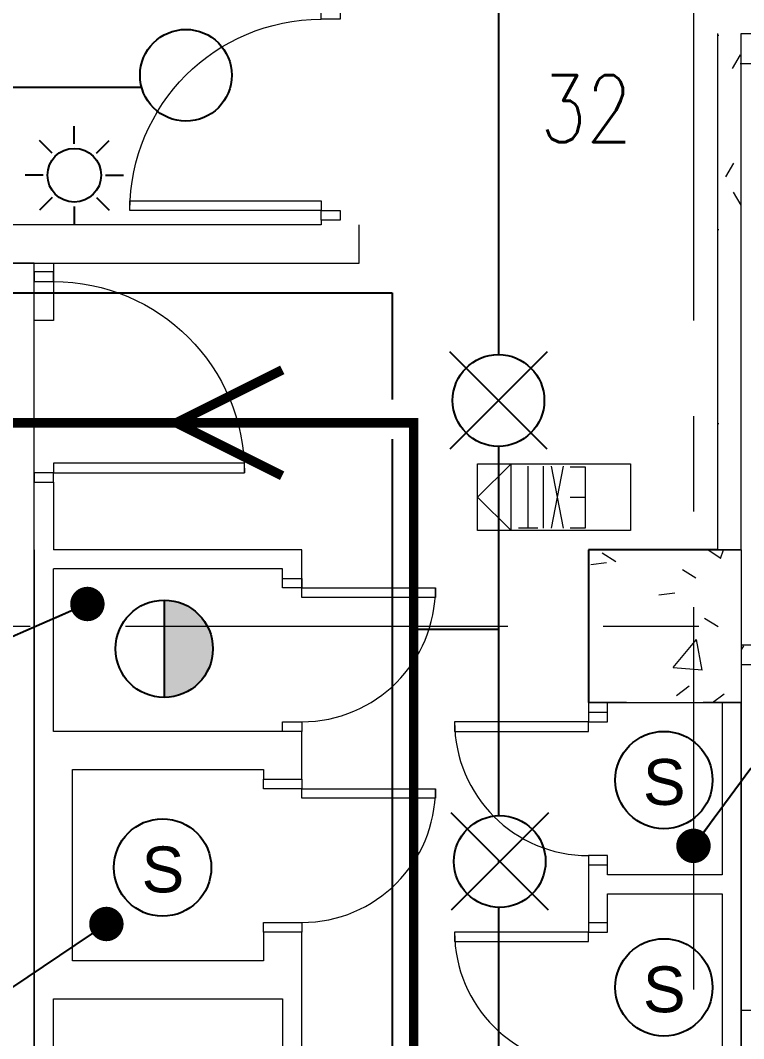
# Model space of a CAD drawing. Header units: millimetres. Extents: x -282761 to 137668, y -273845 to 94451.
# Drawn here: x 93083 to 96868, y -19782 to -14455 of the extents above; entities that cross this region are included whole.
import ezdxf

# ---------------------------------------------------------------- set-up
doc = ezdxf.new("R2010")
doc.units = ezdxf.units.MM
doc.linetypes.add('BLK_2 - 1ST__2ND_STOREY_PLAN-archi clean_11 SEPT 2024$0$IDA - Grid Line', pattern=[3500, 2000, -500, 500, -500])
for name, color, linetype, lineweight in [('BLK_2 - 1ST__2ND_STOREY_PLAN-archi clean_11 SEPT 2024$0$0-1', 8, 'Continuous', 5), ('BLK_2 - 1ST__2ND_STOREY_PLAN-archi clean_11 SEPT 2024$0$1599_DB_A_BLK2_HQ_R21- LINKVIEW_BLK2_1ST STOREY Toilet JOH$0$A-_DOOR----_E-1', 8, 'Continuous', 9), ('BLK_2 - 1ST__2ND_STOREY_PLAN-archi clean_11 SEPT 2024$0$1599_DB_A_BLK2_HQ_R21- LINKVIEW_BLK2_1ST STOREY Toilet JOH$0$S-_COLN----_E', 8, 'Continuous', 9), ('BLK_2 - 1ST__2ND_STOREY_PLAN-archi clean_11 SEPT 2024$0$1599_DB_A_BLK2_HQ_R21-2ND STOREY 20230517--$0$A-_DETA----_ED-1', 8, 'Continuous', 9), ('BLK_2 - 1ST__2ND_STOREY_PLAN-archi clean_11 SEPT 2024$0$1599_DB_A_BLK2_HQ_R21-2ND STOREY 20230517--$0$A-_DOOR----_E', 8, 'Continuous', 9), ('BLK_2 - 1ST__2ND_STOREY_PLAN-archi clean_11 SEPT 2024$0$1599_DB_A_BLK2_HQ_R21-2ND STOREY 20230517--$0$E-_LIGT----_E', 8, 'Continuous', 9), ('BLK_2 - 1ST__2ND_STOREY_PLAN-archi clean_11 SEPT 2024$0$1599_DB_A_BLK2_HQ_R21-2ND STOREY 20230517--$0$S-_COLN----_E', 8, 'Continuous', 9), ('BLK_2 - 1ST__2ND_STOREY_PLAN-archi clean_11 SEPT 2024$0$_CATCHMENT_DRAIN', 8, 'Continuous', 0), ('BLK_2 - 1ST__2ND_STOREY_PLAN-archi clean_11 SEPT 2024$0$A-_DETA----_ED-2', 8, 'Continuous', 9), ('BLK_2 - 1ST__2ND_STOREY_PLAN-archi clean_11 SEPT 2024$0$A-_FLOR----_E', 8, 'Continuous', 9), ('BLK_2 - 1ST__2ND_STOREY_PLAN-archi clean_11 SEPT 2024$0$A-_FURT----_E', 8, 'Continuous', 9), ('BLK_2 - 1ST__2ND_STOREY_PLAN-archi clean_11 SEPT 2024$0$E-_LIGT----_E', 8, 'Continuous', 9), ('BLK_2 - 1ST__2ND_STOREY_PLAN-archi clean_11 SEPT 2024$0$M-_WATR----_E', 8, 'Continuous', 9), ('BLK_2 - 1ST__2ND_STOREY_PLAN-archi clean_11 SEPT 2024$0$S-_ANOTGRID_E-1', 8, 'BLK_2 - 1ST__2ND_STOREY_PLAN-archi clean_11 SEPT 2024$0$IDA - Grid Line', 9), ('BLK_2 - 1ST__2ND_STOREY_PLAN-archi clean_11 SEPT 2024$0$S-_COLN----_E-1', 8, 'Continuous', 25), ('BLK_2 - 1ST__2ND_STOREY_PLAN-archi clean_11 SEPT 2024$0$S-_COLN----_E-2', 8, 'Continuous', 9)]:
    doc.layers.add(name, color=color, linetype=linetype, lineweight=lineweight)
for name, color, linetype in [('M-_FIREHEAT_E-', 1, 'Continuous'), ('M-_FIRESMOKE_E-', 1, 'Continuous'), ('M-_FIRESPRK_T-', 7, 'Continuous'), ('M-_SPRKPIEX_E-', 1, 'Continuous'), ('M-FIRE----_E-', 12, 'Continuous'), ('M_HR PIPE', 3, 'Continuous'), ('ROOMNAME', 7, 'Continuous')]:
    doc.layers.add(name, color=color, linetype=linetype)
doc.styles.add('Simplex', font='SIMPLEX.shx', dxfattribs={"width": 0.8, "height": 2.5})
doc.styles.get("Standard").update_dxf_attribs({"font": 'arial.ttf'})
doc.dimstyles.new('ROOM', dxfattribs={"dimscale": 1000, "dimtxt": 0.18, "dimasz": 0.18, "dimexe": 0.18, "dimexo": 0.0625, "dimgap": 0.09, "dimtad": 0, "dimtih": 1, "dimtoh": 1, "dimdec": 0, "dimzin": 0, "dimdsep": 46, "dimtxsty": 'Standard', "dimblk": 'OBLIQUE', "dimcen": 0.09, "dimadec": 0, "dimazin": 0, "dimtfac": 1, "dimtdec": 0, "dimtofl": 0, "dimtmove": 0, "dimatfit": 3, "dimldrblk": 'DOT', "dimfxl": 1, "dimtolj": 1, "dimtzin": 0, "dimarcsym": 0})

# ---------------------------------------------------------------- blocks, each defined once
blk = doc.blocks.new('Under B spk')
for p, q in [((318.2, -318.2), (-318.2, 318.2)), ((318.2, 318.2), (-318.2, -318.2))]:
    blk.add_line(p, q)
blk.add_circle((0, 0), 300)
blk = doc.blocks.new('*U15')
at = {"layer": 'M-FIRE----_E-'}
blk.add_line((-33.1, -33.1), (33.1, 33.1), dxfattribs=at)
blk = doc.blocks.new('*U14')
at = {"layer": 'M-FIRE----_E-', "color": 0, "linetype": 'ByBlock', "lineweight": -2, "transparency": 16777216}
for p, rotation in [((31604, 13668.6), 45), ((31455.1, 13606.9), 90), ((31393.4, 13458), 135), ((31814.6, 13458), 315.0000000000001), ((31455.1, 13309.1), 180), ((31752.9, 13309.1), 270), ((31604, 13247.4), 225.0000000000001)]:
    blk.add_blockref('*U15', p, dxfattribs=dict(at, rotation=rotation))
blk.add_blockref('*U15', (31752.9, 13606.9), dxfattribs=at)
blk = doc.blocks.new('Strobe Light')
at = {"layer": 'M-FIRE----_E-'}
blk.add_circle((0, 0), 140.4, dxfattribs=at)
blk.add_blockref('*U14', (-31604, -13458), dxfattribs=at)
blk = doc.blocks.new('HEAT')
at = {"layer": 'M-_FIREHEAT_E-'}
h = blk.add_hatch(color=256, dxfattribs=at)
h.dxf.hatch_style = 1
h.paths.add_polyline_path([(254.7, 0, 0.414214), (0, 254.7), (0, -254.7, 0.414214)])
blk.add_line((0, 254.7), (0, -254.7), dxfattribs=at)
blk.add_circle((0, 0), 254.7, dxfattribs=at)
blk = doc.blocks.new('SMOKE')
at = {"layer": 'M-_FIRESMOKE_E-'}
blk.add_circle((0, 0), 254.7, dxfattribs=at)
blk.add_text('S', height=240, dxfattribs=at).set_placement((-110, -130))
blk = doc.blocks.new('_Dot')
at = {"color": 0, "linetype": 'ByBlock', "lineweight": -2}
blk.add_line((-0.5, 0), (-1, 0), dxfattribs=at)
at = {"color": 0, "linetype": 'ByBlock', "const_width": 0.5}
blk.add_lwpolyline([(-0.25, 0, 1), (0.25, 0, 1)], format="xyb", close=True, dxfattribs=at)
blk = doc.blocks.new('_Oblique')
at = {"color": 0, "linetype": 'ByBlock', "lineweight": -2}
blk.add_line((-0.5, -0.5), (0.5, 0.5), dxfattribs=at)
blk = doc.blocks.new('fire0101')
at = {"color": 0, "linetype": 'Continuous'}
blk.add_circle((0, 0), 100, dxfattribs=at)
blk = doc.blocks.new('BLK_2 - 1ST__2ND_STOREY_PLAN-archi clean_11 SEPT 2024$0$IDA - Exit Sign - IDA - Exit Sign - Right Side-3511519-BLK 2 2ND STOREY PLAN')
at = {"layer": 'BLK_2 - 1ST__2ND_STOREY_PLAN-archi clean_11 SEPT 2024$0$A-_DETA----_ED-2'}
for p, q in [((-163.9, -115.1), (-163.9, -432.5)), ((-83.9, -115.1), (-163.9, -115.1)), ((-48.9, -112.8), (14, -437.8)), ((14, -112.8), (-48.9, -437.8)), ((55.1, -112.8), (55.1, -437.8)), ((185.1, -115.3), (85.1, -115.3)), ((135.1, -115.3), (135.1, -437.8)), ((-83.9, -275), (-163.9, -275)), ((-163.9, -432.5), (-83.9, -432.5))]:
    blk.add_line(p, q, dxfattribs=at)
at = {"layer": 'BLK_2 - 1ST__2ND_STOREY_PLAN-archi clean_11 SEPT 2024$0$E-_LIGT----_E'}
for p, q in [((-400, -450), (-400, -100)), ((-400, -100), (400, -100)), ((225, -100), (225, -450)), ((400, -275), (225, -100)), ((400, -100), (400, -450)), ((225, -450), (400, -275)), ((400, -450), (-400, -450))]:
    blk.add_line(p, q, dxfattribs=at)
blk = doc.blocks.new('BLK_2 - 1ST__2ND_STOREY_PLAN-archi clean_11 SEPT 2024$0$1599_DB_A_BLK2_HQ_R21_rvt-2-BLK 2 2ND STOREY PLAN')
at = {"layer": 'BLK_2 - 1ST__2ND_STOREY_PLAN-archi clean_11 SEPT 2024$0$S-_COLN----_E-2'}
h = blk.add_hatch(dxfattribs=at)
h.set_pattern_fill('FP_40', color=256, style=0, pattern_type=2)
h.set_pattern_definition([(50, (0, 0), (1821.841, -159.39), [190.5, -2095.5]), (355, (0, 0), (-352.428, 1910.567), [152.4, -1676.4]), (100.451, (151.8, -13.3), (1469.426, 1751.166), [161.9, -1780.9]), (46.184, (0, 508), (2710.79, -420.428), [285.75, -3143.25]), (96.636, (226, 473), (2374.026, 2474.276), [242.85, -2671.35]), (351.184, (0, 508), (2374.05, 2474.25), [228.6, -2514.6]), (21, (254, 381), (1516.143, -1022.652), [190.5, -2095.5]), (326, (254, 381), (618.02, 1841.88), [152.4, -1676.4]), (71.451, (380.3, 295.8), (2134.171, 819.212), [161.9, -1780.9]), (37.5, (0, 0), (30.886, 845.5504), [83.82, -1572.26, 83.82, -1617.98, -1682.75]), (37.5, (0, 0), (30.886, 845.5504), [-3357.88, 83.82, -1598.93]), (7.5, (0, 0), (668.1966, 1001.806), [83.82, -886.46, 83.82, -1534.16, -641.35]), (7.5, (0, 0), (668.1966, 1001.806), [-2588.26, 83.82, -557.53]), (327.5, (-566.4, 0), (1355.9093, -57.2896), [83.82, -551.18, 83.82, -1897.38, -2628.9]), (327.5, (-566.4, 0), (1355.9093, -57.2896), [-2616.2, 83.82, -2545.08]), (317.5, (-820.4, 0), (1481.293, 254.266), [83.82, -741.68, 83.82, -1231.9, -1866.9]), (317.5, (-820.4, 0), (1481.293, 254.266), [-2141.22, 83.82, -1783.08])])
h.paths.add_polyline_path([(-124436.4, -60752.4), (-124236.4, -60752.4), (-124236.4, -59952.4), (-125036.4, -59952.4), (-125036.4, -60752.4), (-124464, -60752.4)])
at = {"layer": 'BLK_2 - 1ST__2ND_STOREY_PLAN-archi clean_11 SEPT 2024$0$A-_FLOR----_E'}
for p in [(-124236.4, -60602.4), (-122936.4, -62362.4)]:
    blk.add_line(p, (-124236.4, -62362.4), dxfattribs=at)
at = {"layer": 'BLK_2 - 1ST__2ND_STOREY_PLAN-archi clean_11 SEPT 2024$0$S-_COLN----_E-1'}
for p, q in [((-124361.4, -59952.4), (-125036.4, -59952.4)), ((-125036.4, -59952.4), (-125036.4, -60752.4))]:
    blk.add_line(p, q, dxfattribs=at)
at = {"layer": 'BLK_2 - 1ST__2ND_STOREY_PLAN-archi clean_11 SEPT 2024$0$A-_FURT----_E', "rotation": 180}
blk.add_blockref('BLK_2 - 1ST__2ND_STOREY_PLAN-archi clean_11 SEPT 2024$0$IDA - Exit Sign - IDA - Exit Sign - Right Side-3511519-BLK 2 2ND STOREY PLAN', (-125216.2, -59952.4), dxfattribs=at)
blk = doc.blocks.new('BLK_2 - 1ST__2ND_STOREY_PLAN-archi clean_11 SEPT 2024$0$1599_DB_A_BLK2_HQ_R21-2ND STOREY 20230517--$0$IDA - F - Single - Swing - 1100L X 2200H - B2-TD01-3240952-LINKVIEW_BLK2_2ND STOREY')
at = {"layer": 'BLK_2 - 1ST__2ND_STOREY_PLAN-archi clean_11 SEPT 2024$0$1599_DB_A_BLK2_HQ_R21-2ND STOREY 20230517--$0$A-_DOOR----_E'}
for p, q in [((-550, 50), (-500, 50)), ((-500, 50), (-500, -50)), ((500, 50), (550, 50)), ((500, -50), (500, 50)), ((-500, -50), (-550, -50)), ((450, -50), (500, -50)), ((450, -1050), (450, -50)), ((500, -50), (500, -1050)), ((550, -50), (500, -50)), ((500, -1050), (450, -1050))]:
    blk.add_line(p, q, dxfattribs=at)
blk.add_arc((500, -50), 1000, 180, 270, dxfattribs=at)
blk = doc.blocks.new('BLK_2 - 1ST__2ND_STOREY_PLAN-archi clean_11 SEPT 2024$0$1599_DB_A_BLK2_HQ_R21-2ND STOREY 20230517--$0$IDA - F - Single - Swing - 1100L X 2200H - B2-TD01-3240950-LINKVIEW_BLK2_3RD STOREY')
at = {"layer": 'BLK_2 - 1ST__2ND_STOREY_PLAN-archi clean_11 SEPT 2024$0$1599_DB_A_BLK2_HQ_R21-2ND STOREY 20230517--$0$A-_DOOR----_E'}
for p, q in [((500, 1050), (450, 1050)), ((450, 1050), (450, 50)), ((500, 50), (500, 1050)), ((-500, 50), (-550, 50)), ((-500, -50), (-500, 50)), ((450, 50), (500, 50)), ((550, 50), (500, 50)), ((500, 50), (500, -50)), ((-550, -50), (-500, -50)), ((500, -50), (550, -50))]:
    blk.add_line(p, q, dxfattribs=at)
blk.add_arc((500, 50), 1000, 90, 180, dxfattribs=at)
blk = doc.blocks.new('BLK_2 - 1ST__2ND_STOREY_PLAN-archi clean_11 SEPT 2024$0$1599_DB_A_BLK2_HQ_R21-2ND STOREY 20230517--$0$IDA - Exit Sign - IDA - Exit Sign - Right Side-3511519-LINKVIEW_BLK2_2ND STOREY')
at = {"layer": 'BLK_2 - 1ST__2ND_STOREY_PLAN-archi clean_11 SEPT 2024$0$1599_DB_A_BLK2_HQ_R21-2ND STOREY 20230517--$0$A-_DETA----_ED-1'}
for p, q in [((-163.9, -115.1), (-163.9, -432.5)), ((-83.9, -115.1), (-163.9, -115.1)), ((-48.9, -112.8), (14, -437.8)), ((14, -112.8), (-48.9, -437.8)), ((55.1, -112.8), (55.1, -437.8)), ((185.1, -115.3), (85.1, -115.3)), ((135.1, -115.3), (135.1, -437.8)), ((-83.9, -275), (-163.9, -275)), ((-163.9, -432.5), (-83.9, -432.5))]:
    blk.add_line(p, q, dxfattribs=at)
at = {"layer": 'BLK_2 - 1ST__2ND_STOREY_PLAN-archi clean_11 SEPT 2024$0$1599_DB_A_BLK2_HQ_R21-2ND STOREY 20230517--$0$E-_LIGT----_E'}
for p, q in [((-400, -450), (-400, -100)), ((-400, -100), (400, -100)), ((225, -100), (225, -450)), ((400, -275), (225, -100)), ((400, -100), (400, -450)), ((225, -450), (400, -275)), ((400, -450), (-400, -450))]:
    blk.add_line(p, q, dxfattribs=at)
blk = doc.blocks.new('BLK_2 - 1ST__2ND_STOREY_PLAN-archi clean_11 SEPT 2024$0$1599_DB_A_BLK2_HQ_R21- LINKVIEW_BLK2_1ST STOREY Toilet JOH$0$IDA - F - Single - Swing - 800L X 2130H - B2-FTD03 - 2HR-3248095-LINKVIEW_BLK2_1ST STOREY')
at = {"layer": 'BLK_2 - 1ST__2ND_STOREY_PLAN-archi clean_11 SEPT 2024$0$1599_DB_A_BLK2_HQ_R21- LINKVIEW_BLK2_1ST STOREY Toilet JOH$0$A-_DOOR----_E-1'}
for p, q in [((-400, 100), (-350, 100)), ((-350, 100), (-350, -100)), ((350, 100), (400, 100)), ((350, -100), (350, 100)), ((-350, -100), (-400, -100)), ((300, -100), (350, -100)), ((300, -800), (300, -100)), ((350, -100), (350, -800)), ((400, -100), (350, -100)), ((350, -800), (300, -800))]:
    blk.add_line(p, q, dxfattribs=at)
blk.add_arc((350, -100), 700, 180, 270, dxfattribs=at)
blk = doc.blocks.new('BLK_2 - 1ST__2ND_STOREY_PLAN-archi clean_11 SEPT 2024')
at = {"layer": 'BLK_2 - 1ST__2ND_STOREY_PLAN-archi clean_11 SEPT 2024$0$1599_DB_A_BLK2_HQ_R21- LINKVIEW_BLK2_1ST STOREY Toilet JOH$0$S-_COLN----_E'}
h = blk.add_hatch(dxfattribs=at)
h.set_pattern_fill('FP_1', color=256, style=0, pattern_type=2)
h.set_pattern_definition([(50, (-41522.3, -42727.7), (1821.84, -159.39), [190.5, -2095.5]), (355, (-41522.3, -42727.7), (-352.43, 1910.57), [152.4, -1676.4]), (100.451, (-41370.4, -42741), (1469.43, 1751.17), [161.9, -1780.9]), (46.184, (-41522.3, -42219.7), (2710.8, -420.43), [285.75, -3143.25]), (96.636, (-41296.4, -42254.7), (2374.03, 2474.28), [242.85, -2671.35]), (351.184, (-41522.3, -42219.7), (2374.05, 2474.25), [228.6, -2514.6]), (21, (-41268.3, -42346.7), (1516.14, -1022.65), [190.5, -2095.5]), (326, (-41268.3, -42346.7), (618.02, 1841.88), [152.4, -1676.4]), (71.451, (-41141.9, -42432), (2134.17, 819.21), [161.9, -1780.9]), (37.5, (-41522.25, -42727.7), (30.886, 845.55), [83.82, -1572.26, 83.82, -1617.98, -1682.75]), (37.5, (-41522.25, -42727.7), (30.886, 845.55), [-3357.88, 83.82, -1598.93]), (7.5, (-41522.25, -42727.7), (668.197, 1001.806), [83.82, -886.46, 83.82, -1534.16, -641.35]), (7.5, (-41522.25, -42727.7), (668.197, 1001.806), [-2588.26, 83.82, -557.53]), (327.5, (-42088.7, -42727.7), (1355.91, -57.29), [83.82, -551.18, 83.82, -1897.38, -2628.9]), (327.5, (-42088.7, -42727.7), (1355.91, -57.29), [-2616.2, 83.82, -2545.08]), (317.5, (-42342.7, -42727.7), (1481.29, 254.266), [83.82, -741.68, 83.82, -1231.9, -1866.9]), (317.5, (-42342.7, -42727.7), (1481.29, 254.266), [-2141.22, 83.82, -1783.08])])
h.paths.add_polyline_path([(-34451.5, -60752.4), (-34453.1, -59952.4), (-35251.5, -59952.4), (-35251.5, -60752.4), (-34453.1, -60752.4)], flags=0)
at = {"layer": 'BLK_2 - 1ST__2ND_STOREY_PLAN-archi clean_11 SEPT 2024$0$1599_DB_A_BLK2_HQ_R21-2ND STOREY 20230517--$0$S-_COLN----_E'}
h = blk.add_hatch(dxfattribs=at)
h.set_pattern_fill('FP_3', color=256, style=0, pattern_type=2)
h.set_pattern_definition([(0, (-41522.25, -42727.71), (1016, 254), [83.82, -678.18, 83.82, -678.18, -4064]), (0, (-41522.25, -42727.71), (1016, 254), [-1524, 83.82, -1440.18, 83.82, -678.18, -1778]), (0, (-41522.25, -42727.71), (1016, 254), [-3810, 83.82, -424.18, 83.82, -1186.18]), (120, (-41141.25, -42600.71), (-727.9705, 752.8818), [83.82, -678.18, 83.82, -678.18, -4064]), (120, (-41141.25, -42600.71), (-727.9705, 752.8818), [-1524, 83.82, -1440.18, 83.82, -678.18, -1778]), (120, (-41141.25, -42600.71), (-727.9705, 752.8818), [-3810, 83.82, -424.18, 83.82, -1186.18]), (240, (-41014.25, -42092.71), (-288.0295, -1006.8818), [83.82, -678.18, 83.82, -678.18, -4064]), (240, (-41014.25, -42092.71), (-288.0295, -1006.8818), [-1524, 83.82, -1440.18, 83.82, -678.18, -1778]), (240, (-41014.25, -42092.71), (-288.0295, -1006.8818), [-3810, 83.82, -424.18, 83.82, -1186.18])])
h.paths.add_polyline_path([(-34453.1, -59952.4), (-34451.5, -59952.4), (-34453.1, -57177.4), (-34576.5, -57177.4), (-34576.5, -59952.4)], flags=0)
h = blk.add_hatch(dxfattribs=at)
h.set_pattern_fill('FP_1', color=256, style=0, pattern_type=2)
h.set_pattern_definition([(50, (-41522.3, -42727.7), (1821.84, -159.39), [190.5, -2095.5]), (355, (-41522.3, -42727.7), (-352.43, 1910.57), [152.4, -1676.4]), (100.451, (-41370.4, -42741), (1469.43, 1751.17), [161.9, -1780.9]), (46.184, (-41522.3, -42219.7), (2710.8, -420.43), [285.75, -3143.25]), (96.636, (-41296.4, -42254.7), (2374.03, 2474.28), [242.85, -2671.35]), (351.184, (-41522.3, -42219.7), (2374.05, 2474.25), [228.6, -2514.6]), (21, (-41268.3, -42346.7), (1516.14, -1022.65), [190.5, -2095.5]), (326, (-41268.3, -42346.7), (618.02, 1841.88), [152.4, -1676.4]), (71.451, (-41141.9, -42432), (2134.17, 819.21), [161.9, -1780.9]), (37.5, (-41522.25, -42727.7), (30.886, 845.55), [83.82, -1572.26, 83.82, -1617.98, -1682.75]), (37.5, (-41522.25, -42727.7), (30.886, 845.55), [-3357.88, 83.82, -1598.93]), (7.5, (-41522.25, -42727.7), (668.197, 1001.806), [83.82, -886.46, 83.82, -1534.16, -641.35]), (7.5, (-41522.25, -42727.7), (668.197, 1001.806), [-2588.26, 83.82, -557.53]), (327.5, (-42088.7, -42727.7), (1355.91, -57.29), [83.82, -551.18, 83.82, -1897.38, -2628.9]), (327.5, (-42088.7, -42727.7), (1355.91, -57.29), [-2616.2, 83.82, -2545.08]), (317.5, (-42342.7, -42727.7), (1481.29, 254.266), [83.82, -741.68, 83.82, -1231.9, -1866.9]), (317.5, (-42342.7, -42727.7), (1481.29, 254.266), [-2141.22, 83.82, -1783.08])])
h.paths.add_polyline_path([(-34453.1, -60752.4), (-34451.5, -60752.4), (-34453.1, -59952.4), (-35251.5, -59952.4), (-35251.5, -60752.4), (-34651.5, -60752.4)], flags=0)
h = blk.add_hatch(dxfattribs=at)
h.set_pattern_fill('FP_3', color=256, style=0, pattern_type=2)
h.set_pattern_definition([(0, (-41522.25, -42802.71), (1016, 254), [83.82, -678.18, 83.82, -678.18, -4064]), (0, (-41522.25, -42802.71), (1016, 254), [-1524, 83.82, -1440.18, 83.82, -678.18, -1778]), (0, (-41522.25, -42802.71), (1016, 254), [-3810, 83.82, -424.18, 83.82, -1186.18]), (120, (-41141.25, -42675.71), (-727.9705, 752.8818), [83.82, -678.18, 83.82, -678.18, -4064]), (120, (-41141.25, -42675.71), (-727.9705, 752.8818), [-1524, 83.82, -1440.18, 83.82, -678.18, -1778]), (120, (-41141.25, -42675.71), (-727.9705, 752.8818), [-3810, 83.82, -424.18, 83.82, -1186.18]), (240, (-41014.25, -42167.71), (-288.0295, -1006.8818), [83.82, -678.18, 83.82, -678.18, -4064]), (240, (-41014.25, -42167.71), (-288.0295, -1006.8818), [-1524, 83.82, -1440.18, 83.82, -678.18, -1778]), (240, (-41014.25, -42167.71), (-288.0295, -1006.8818), [-3810, 83.82, -424.18, 83.82, -1186.18])])
h.paths.add_polyline_path([(-32226.5, -60552.4), (-32226.5, -60452.4), (-34451.5, -60454.5), (-34451.5, -60552.4), (-32649.1, -60552.4)], flags=0)
at = {"layer": 'BLK_2 - 1ST__2ND_STOREY_PLAN-archi clean_11 SEPT 2024$0$1599_DB_A_BLK2_HQ_R21- LINKVIEW_BLK2_1ST STOREY Toilet JOH$0$A-_DOOR----_E-1'}
for p, q in [((-36851.5, -60152.4), (-36851.5, -60102.4)), ((-36751.5, -60102.4), (-36751.5, -60152.4)), ((-36751.5, -60152.4), (-36851.5, -60152.4)), ((-36751.5, -60202.4), (-36751.5, -60152.4)), ((-36751.5, -60152.4), (-36051.5, -60152.4)), ((-36051.5, -60152.4), (-36051.5, -60202.4)), ((-36051.5, -60202.4), (-36751.5, -60202.4)), ((-35251.5, -60802.4), (-35251.5, -60852.4)), ((-35151.5, -60852.4), (-35151.5, -60802.4)), ((-36851.5, -60852.4), (-36751.5, -60852.4)), ((-36851.5, -60902.4), (-36851.5, -60852.4)), ((-36751.5, -60852.4), (-36751.5, -60902.4)), ((-35251.5, -60852.4), (-35951.5, -60852.4)), ((-35951.5, -60852.4), (-35951.5, -60902.4)), ((-35251.5, -60902.4), (-35251.5, -60852.4)), ((-35251.5, -60852.4), (-35151.5, -60852.4)), ((-35951.5, -60902.4), (-35251.5, -60902.4)), ((-35251.5, -61552.4), (-35251.5, -61602.4)), ((-35151.5, -61552.4), (-35251.5, -61552.4)), ((-35151.5, -61602.4), (-35151.5, -61552.4)), ((-35251.5, -61952.4), (-35951.5, -61952.4)), ((-35951.5, -61952.4), (-35951.5, -62002.4)), ((-35251.5, -61902.4), (-35251.5, -61952.4)), ((-35251.5, -62002.4), (-35251.5, -61952.4)), ((-35251.5, -61952.4), (-35151.5, -61952.4)), ((-35151.5, -61952.4), (-35151.5, -61902.4)), ((-35951.5, -62002.4), (-35251.5, -62002.4))]:
    blk.add_line(p, q, dxfattribs=at)
for centre, start, end in [((-36751.5, -60152.4), 270, 0), ((-35251.5, -60852.4), 180, 270), ((-35251.5, -61952.4), 180, 270)]:
    blk.add_arc(centre, 700, start, end, dxfattribs=at)
at = {"layer": 'BLK_2 - 1ST__2ND_STOREY_PLAN-archi clean_11 SEPT 2024$0$1599_DB_A_BLK2_HQ_R21- LINKVIEW_BLK2_1ST STOREY Toilet JOH$0$S-_COLN----_E'}
for p, q in [((-38151.5, -59952.4), (-38151.5, -64402.4)), ((-36751.5, -59952.4), (-38051.5, -59952.4)), ((-36751.5, -60152.4), (-36751.5, -59952.4)), ((-35251.5, -59952.4), (-35251.5, -60752.4)), ((-34551.5, -59952.4), (-35251.5, -59952.4)), ((-34551.5, -59952.4), (-34451.5, -59952.4)), ((-34451.5, -59952.4), (-34551.5, -59952.4)), ((-36851.5, -60052.4), (-38051.5, -60052.4)), ((-38051.5, -60902.4), (-38051.5, -60052.4)), ((-36851.5, -60152.4), (-36851.5, -60052.4)), ((-35251.5, -60752.4), (-35251.5, -60802.4)), ((-35051.5, -60752.4), (-35251.5, -60752.4)), ((-35251.5, -60752.4), (-34651.5, -60752.4)), ((-35151.5, -60802.4), (-35151.5, -60752.4)), ((-34451.5, -60752.4), (-34651.5, -60752.4)), ((-34651.5, -60752.4), (-34451.5, -60752.4)), ((-34551.5, -60752.4), (-34551.5, -61652.4)), ((-34451.5, -64302.4), (-34451.5, -60752.4)), ((-35251.5, -60802.4), (-35151.5, -60802.4)), ((-36751.5, -60902.4), (-38051.5, -60902.4)), ((-36751.5, -61152.4), (-36751.5, -60902.4)), ((-37951.5, -61102.4), (-36951.5, -61102.4)), ((-37951.5, -62102.4), (-37951.5, -61102.4)), ((-36951.5, -61102.4), (-36951.5, -61152.4)), ((-36951.5, -61152.4), (-36751.5, -61152.4)), ((-35251.5, -61602.4), (-35251.5, -61902.4)), ((-35151.5, -61602.4), (-35251.5, -61602.4)), ((-35151.5, -61652.4), (-35151.5, -61602.4)), ((-34551.5, -61652.4), (-35151.5, -61652.4)), ((-35151.5, -61902.4), (-35151.5, -61752.4)), ((-35151.5, -61752.4), (-34551.5, -61752.4)), ((-34551.5, -61752.4), (-34551.5, -62752.4)), ((-36951.5, -61952.4), (-36951.5, -62102.4)), ((-36751.5, -61952.4), (-36951.5, -61952.4)), ((-36751.5, -62652.4), (-36751.5, -61952.4)), ((-35251.5, -61902.4), (-35151.5, -61902.4)), ((-36951.5, -62102.4), (-37951.5, -62102.4)), ((-38051.5, -62302.4), (-36851.5, -62302.4)), ((-38051.5, -64302.4), (-38051.5, -62302.4)), ((-36851.5, -62302.4), (-36851.5, -62652.4))]:
    blk.add_line(p, q, dxfattribs=at)
blk.add_lwpolyline([(-36851.5, -60102.4), (-36751.5, -60102.4)], dxfattribs=at)
at = {"layer": 'BLK_2 - 1ST__2ND_STOREY_PLAN-archi clean_11 SEPT 2024$0$1599_DB_A_BLK2_HQ_R21-2ND STOREY 20230517--$0$S-_COLN----_E'}
for p, q in [((-34576.5, -57252.4), (-34576.5, -59952.4)), ((-34451.5, -59952.4), (-34451.5, -57252.4)), ((-34451.5, -57252.4), (-30551.5, -57252.4)), ((-36650.7, -58252.4), (-46050.7, -58252.4)), ((-36450.7, -58452.4), (-36450.7, -58252.4)), ((-46050.7, -58452.4), (-36450.7, -58452.4)), ((-38051.5, -58499.2), (-38151.5, -58499.2)), ((-38151.5, -59574.2), (-38151.5, -59474.2)), ((-38151.5, -59599.2), (-38051.5, -59599.2)), ((-38151.5, -59952.4), (-38151.5, -59852.4)), ((-35251.5, -59952.4), (-35251.5, -60752.4)), ((-34576.5, -59952.4), (-35251.5, -59952.4)), ((-34576.5, -59952.4), (-34451.5, -59952.4)), ((-34451.5, -59952.4), (-34576.5, -59952.4)), ((-34451.5, -59952.4), (-34451.5, -64052.4)), ((-38151.5, -60052.4), (-38151.5, -65577.4)), ((-32226.5, -60452.4), (-34451.5, -60452.4)), ((-34451.5, -60552.4), (-32226.5, -60552.4))]:
    blk.add_line(p, q, dxfattribs=at)
for points in [[(-36550.7, -58227.4), (-36650.7, -58227.4), (-36650.7, -58252.4)], [(-47150.7, -58452.4), (-47350.7, -58452.4), (-47350.7, -65577.4), (-38151.5, -65577.4), (-38151.5, -58452.4), (-46050.7, -58452.4)], [(-38051.5, -58452.4), (-38051.5, -58752.4), (-38151.5, -58752.4), (-38151.5, -58452.4)], [(-38051.5, -59599.2), (-38051.5, -59952.4)]]:
    blk.add_lwpolyline(points, dxfattribs=at)
at = {"layer": 'BLK_2 - 1ST__2ND_STOREY_PLAN-archi clean_11 SEPT 2024$0$M-_WATR----_E'}
blk.add_line((-34456.8, -57407.8), (-34156.8, -57407.8), dxfattribs=at)
at = {"layer": 'BLK_2 - 1ST__2ND_STOREY_PLAN-archi clean_11 SEPT 2024$0$S-_ANOTGRID_E-1'}
for p, q in [((-34701.5, -28753), (-34701.5, -122559.3)), ((-51673.7, -60352.4), (4860.6, -60352.4))]:
    blk.add_line(p, q, dxfattribs=at)
at = {"layer": 'BLK_2 - 1ST__2ND_STOREY_PLAN-archi clean_11 SEPT 2024$0$0-1'}
blk.add_blockref('BLK_2 - 1ST__2ND_STOREY_PLAN-archi clean_11 SEPT 2024$0$1599_DB_A_BLK2_HQ_R21_rvt-2-BLK 2 2ND STOREY PLAN', (89784.8, 0), dxfattribs=at)
at = {"layer": 'BLK_2 - 1ST__2ND_STOREY_PLAN-archi clean_11 SEPT 2024$0$1599_DB_A_BLK2_HQ_R21- LINKVIEW_BLK2_1ST STOREY Toilet JOH$0$S-_COLN----_E', "rotation": 90}
blk.add_blockref('BLK_2 - 1ST__2ND_STOREY_PLAN-archi clean_11 SEPT 2024$0$1599_DB_A_BLK2_HQ_R21- LINKVIEW_BLK2_1ST STOREY Toilet JOH$0$IDA - F - Single - Swing - 800L X 2130H - B2-FTD03 - 2HR-3248095-LINKVIEW_BLK2_1ST STOREY', (-36851.5, -61552.4), dxfattribs=at)
at = {"layer": 'BLK_2 - 1ST__2ND_STOREY_PLAN-archi clean_11 SEPT 2024$0$1599_DB_A_BLK2_HQ_R21-2ND STOREY 20230517--$0$S-_COLN----_E', "xscale": -1, "rotation": 90}
for name, p in [('BLK_2 - 1ST__2ND_STOREY_PLAN-archi clean_11 SEPT 2024$0$1599_DB_A_BLK2_HQ_R21-2ND STOREY 20230517--$0$IDA - F - Single - Swing - 1100L X 2200H - B2-TD01-3240950-LINKVIEW_BLK2_3RD STOREY', (-36600.7, -57677.4)), ('BLK_2 - 1ST__2ND_STOREY_PLAN-archi clean_11 SEPT 2024$0$1599_DB_A_BLK2_HQ_R21-2ND STOREY 20230517--$0$IDA - F - Single - Swing - 1100L X 2200H - B2-TD01-3240952-LINKVIEW_BLK2_2ND STOREY', (-38101.5, -59049.2))]:
    blk.add_blockref(name, p, dxfattribs=at)
at = {"layer": 'BLK_2 - 1ST__2ND_STOREY_PLAN-archi clean_11 SEPT 2024$0$1599_DB_A_BLK2_HQ_R21-2ND STOREY 20230517--$0$S-_COLN----_E', "rotation": 180}
blk.add_blockref('BLK_2 - 1ST__2ND_STOREY_PLAN-archi clean_11 SEPT 2024$0$1599_DB_A_BLK2_HQ_R21-2ND STOREY 20230517--$0$IDA - Exit Sign - IDA - Exit Sign - Right Side-3511519-LINKVIEW_BLK2_2ND STOREY', (-35431.4, -59952.4), dxfattribs=at)

msp = doc.modelspace()

# ---------------------------------------------------------------- linework, layer by layer
at = {"layer": 'M-_SPRKPIEX_E-'}
for p, q in [((95585, -11332.5), (95585, -16203.7)), ((90896.6, -14805.2), (93717.6, -14805.2)), ((95585, -16683.7), (95585, -18615.7)), ((95585, -17641.3), (95141.2, -17641.3)), ((95585, -18849), (95585, -18862.2)), ((95585, -19095.5), (95585, -21731.9))]:
    msp.add_line(p, q, dxfattribs=at)
at = {"layer": 'M-_SPRKPIEX_E-', "const_width": 50}
for points in [[(94453.1, -16283.6), (93899.4, -16560.5), (94453.1, -16837.4)], [(88907.7, -16560.5), (95141.2, -16560.5), (95141.2, -22368.6), (98340.9, -22376.1)]]:
    msp.add_lwpolyline(points, dxfattribs=at)
at = {"layer": 'M_HR PIPE'}
for p, q in [((83913.3, -15880), (95029.1, -15880)), ((95029.1, -15880), (95029.1, -16438.1)), ((95029.1, -16646.2), (95029.1, -22307.5))]:
    msp.add_line(p, q, dxfattribs=at)

# ---------------------------------------------------------------- block references
at = {"layer": 'BLK_2 - 1ST__2ND_STOREY_PLAN-archi clean_11 SEPT 2024$0$_CATCHMENT_DRAIN'}
msp.add_blockref('BLK_2 - 1ST__2ND_STOREY_PLAN-archi clean_11 SEPT 2024', (131307.1, 42727.7), dxfattribs=at)
at = {"layer": 'M-_FIREHEAT_E-'}
msp.add_blockref('HEAT', (93835.6, -17742.8), dxfattribs=at)
at = {"layer": 'M-_FIRESMOKE_E-'}
for p in [(96450.7, -18429.6), (93827.3, -18887.1), (96450.7, -19514.4)]:
    msp.add_blockref('SMOKE', p, dxfattribs=at)
at = {"layer": 'M-_SPRKPIEX_E-', "xscale": 2.4, "yscale": 2.4, "zscale": 2.4, "rotation": 258.865011862231}
msp.add_blockref('fire0101', (93949.3, -14742.6), dxfattribs=at)
at = {"layer": 'M-_SPRKPIEX_E-', "xscale": 0.8, "yscale": 0.8, "zscale": 0.8}
for p in [(95585, -16443.7), (95591.6, -18855.6)]:
    msp.add_blockref('Under B spk', p, dxfattribs=at)
at = {"layer": 'M-FIRE----_E-', "rotation": 180}
msp.add_blockref('Strobe Light', (93365.2, -15265.4), dxfattribs=at)

# ---------------------------------------------------------------- texts
at = {"layer": 'M-_FIRESPRK_T-', "style": 'Simplex', "width": 0.8}
msp.add_text('32', height=350, dxfattribs=at).set_placement((95804.2, -15092.1))

# ---------------------------------------------------------------- leaders
at = {"layer": 'ROOMNAME'}
for points in [[(93433.7, -17508.5), (92776.4, -17795.1), (92542.3, -17793.6)], [(96605.5, -18773.8), (96905.9, -18367.9), (96989.8, -18368.5)], [(93533, -19182.6), (92692.2, -19746.7), (92336.9, -19746.7)]]:
    msp.add_leader(points, dimstyle='ROOM', override={"dimgap": 0.09, "dimtad": 0}, dxfattribs=at)

doc.saveas('drawing.dxf')
